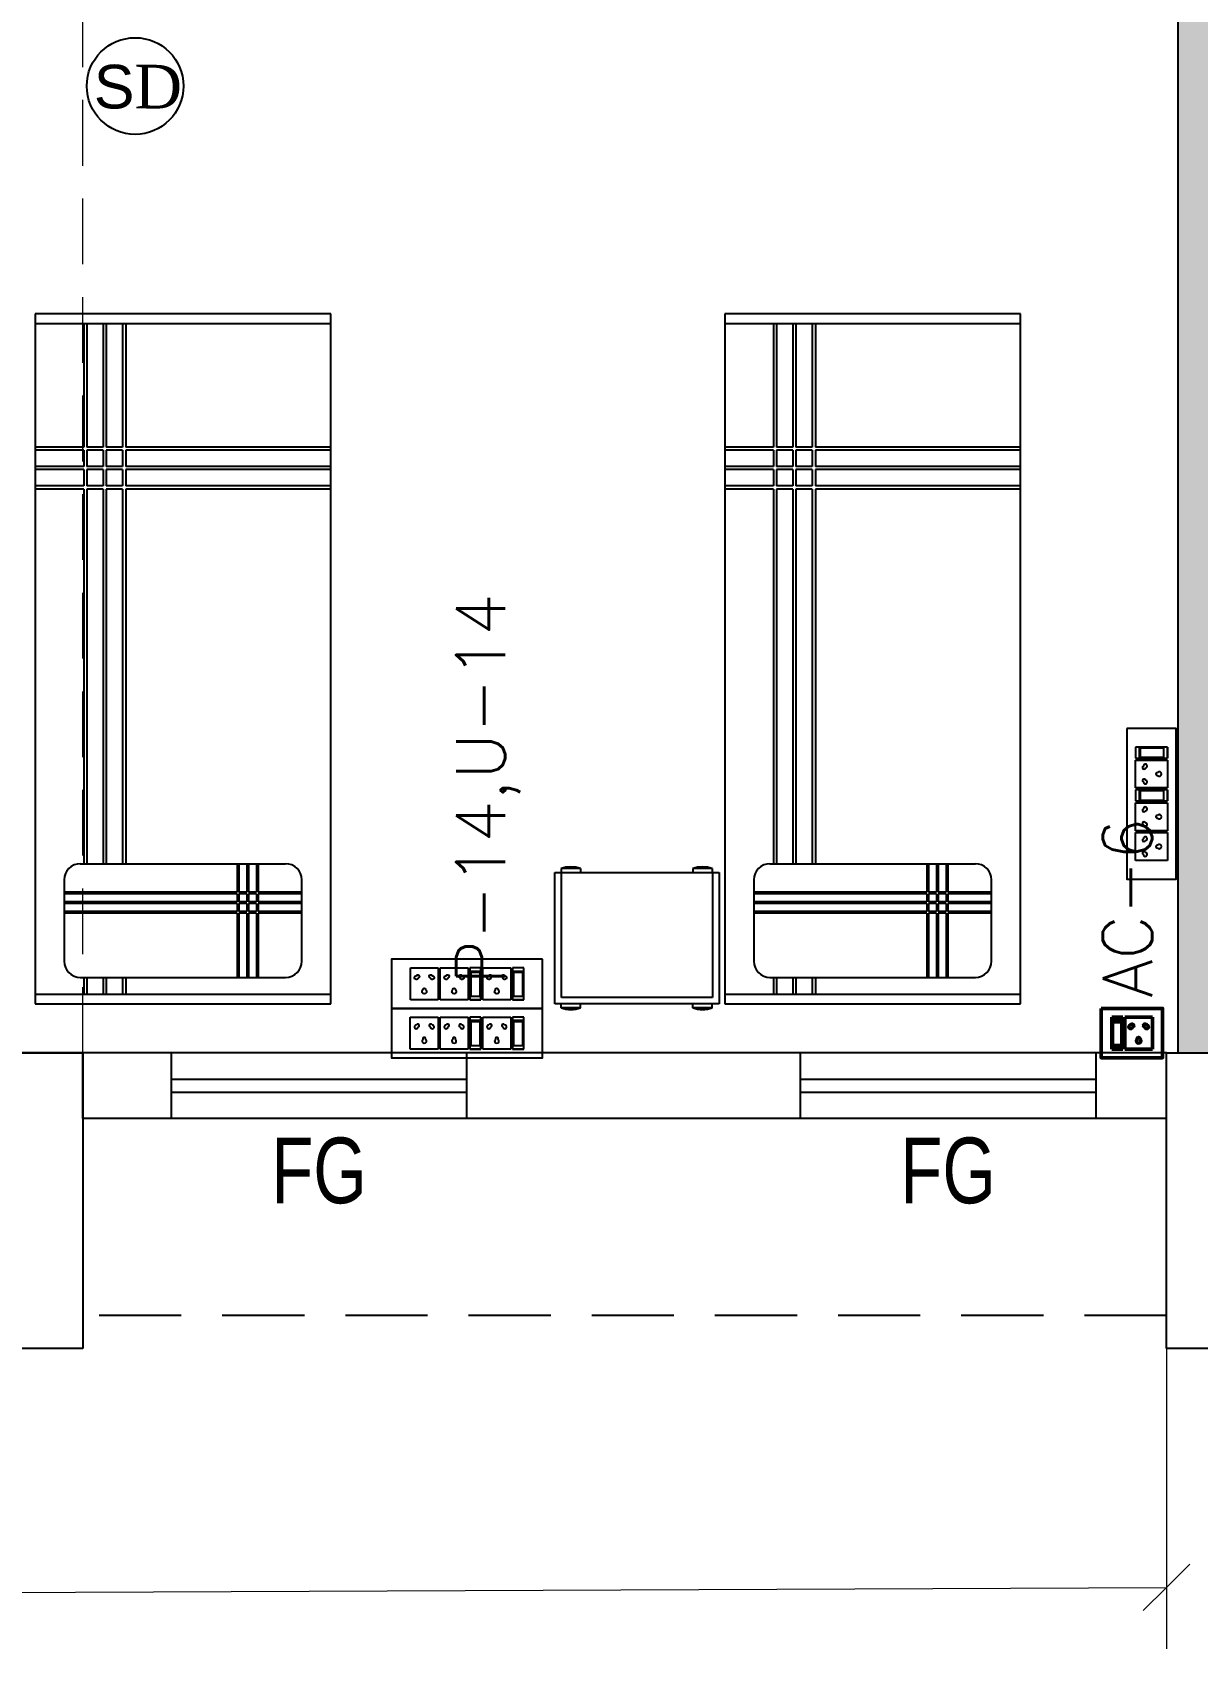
# Model space of a CAD drawing. Extents: x 11369658 to 11598203, y -3946797 to -3787209.
# Drawn here: x 11406924 to 11410472, y -3912290 to -3907370 of the extents above; entities that cross this region are included whole.
import ezdxf

# ---------------------------------------------------------------- set-up
doc = ezdxf.new("R2010")
doc.units = 0
doc.header["$MEASUREMENT"] = 0
for name, pattern in [('CENTER', [0]), ('DASHED', [0.75, 0.5, -0.25]), ('HIDDEN', [0.375, 0.25, -0.125])]:
    doc.linetypes.add(name, pattern=pattern)
doc.layers.get('0').update_dxf_attribs({"linetype": 'CONTINUOUS'})
for name, color, linetype, lineweight in [('0.0', 8, 'CONTINUOUS', 0), ('ELE-1 NO 6-16A RAW POWER SOCKET', 1, 'CONTINUOUS', 0), ('ELE-POWER SOCKET TEXT', 7, 'CONTINUOUS', 5), ('FA-BELOW SMOKE DERECTOR', 1, 'CONTINUOUS', 25)]:
    doc.layers.add(name, color=color, linetype=linetype, lineweight=lineweight)
for name, color, linetype in [('BEAM', 251, 'CONTINUOUS'), ('ELE-8M 6-16A UPS SOCKET', 223, 'CONTINUOUS'), ('ELE-8M RAW POWER SOCKET', 122, 'CONTINUOUS')]:
    doc.layers.add(name, color=color, linetype=linetype)
doc.layers.add('ELE-20A AC POWER SOCKET', color=7, linetype='CONTINUOUS', lineweight=5, true_color=0xffa07f)
doc.styles.add('ARIAL', font='arial.ttf', dxfattribs={"width": 0.75})
doc.styles.add('PDF Times New Roman', font='times.ttf')
doc.styles.get("Standard").update_dxf_attribs({"font": 'arial.ttf'})

# ---------------------------------------------------------------- blocks, each defined once
blk = doc.blocks.new('4355')
at = {"layer": 'ELE-1 NO 6-16A RAW POWER SOCKET', "color": 21, "lineweight": 50}
for p, q in [((-132.4, 227.3), (-288.8, 227.3)), ((-288.8, 227.3), (-288.8, 48.7)), ((-132.4, 48.7), (-132.4, 227.3)), ((-122, 48.7), (-122, 227.3)), ((-122, 227.3), (-59.8, 227.3)), ((-59.8, 227.3), (-122, 227.3)), ((-116.8, 68.2), (-116.8, 207.8)), ((-116.8, 207.8), (-65, 207.8)), ((-65, 207.8), (-65, 68.2)), ((-59.8, 227.3), (-59.8, 48.7)), ((-59.8, 227.3), (-59.8, 48.7)), ((-288.8, 48.7), (-132.4, 48.7)), ((-59.8, 48.7), (-122, 48.7)), ((-65, 74.4), (-116.8, 74.4)), ((-65, 68.2), (-116.8, 68.2))]:
    blk.add_line(p, q, dxfattribs=at)
blk.add_lwpolyline([(0, 0), (-345, 0), (-345, 276), (0, 276)], close=True, dxfattribs=at)
for centre, radius, start, end in [((-210.6, 182.1), 12.2, 307.15837, 232.84163), ((-255.2, 103.1), 10.5, 5.26891, 272.51003), ((-246.9, 95.9), 8.47, 202.68381, 75.09514), ((-210.6, 169.9), 7.76, 161.40312, 18.59688), ((-174.3, 95.9), 8.47, 104.90486, 337.31619), ((-166, 103.1), 10.5, 267.48997, 174.73109)]:
    blk.add_arc(centre, radius, start, end, dxfattribs=at)
blk = doc.blocks.new('8m raw')
at = {"layer": 'ELE-8M 6-16A UPS SOCKET', "color": 123, "ltscale": 300}
for p, q in [((57.4, 123.5), (142.4, 123.5)), ((57.4, 26.5), (57.4, 123.5)), ((142.4, 123.5), (142.4, 26.5)), ((148.1, 123.5), (233.1, 123.5)), ((148.1, 26.5), (148.1, 123.5)), ((233.1, 123.5), (233.1, 26.5)), ((272.5, 123.5), (238.7, 123.5)), ((238.7, 123.5), (238.7, 26.5)), ((269.7, 112.9), (241.5, 112.9)), ((241.5, 112.9), (241.5, 37)), ((269.7, 109.6), (241.5, 109.6)), ((269.7, 37), (269.7, 112.9)), ((272.5, 26.5), (272.5, 123.5)), ((272.5, 26.5), (272.5, 123.5)), ((278.2, 26.5), (278.2, 123.5)), ((278.2, 123.5), (363.2, 123.5)), ((363.2, 123.5), (363.2, 26.5)), ((402.6, 123.5), (368.8, 123.5)), ((368.8, 123.5), (368.8, 26.5)), ((399.8, 112.9), (371.6, 112.9)), ((371.6, 112.9), (371.6, 37)), ((399.8, 109.6), (371.6, 109.6)), ((399.8, 37), (399.8, 112.9)), ((402.6, 26.5), (402.6, 123.5)), ((402.6, 26.5), (402.6, 123.5)), ((142.4, 26.5), (57.4, 26.5)), ((233.1, 26.5), (148.1, 26.5)), ((272.5, 26.5), (238.7, 26.5)), ((238.7, 26.5), (272.5, 26.5)), ((241.5, 37), (269.7, 37)), ((363.2, 26.5), (278.2, 26.5)), ((402.6, 26.5), (368.8, 26.5)), ((368.8, 26.5), (402.6, 26.5)), ((371.6, 37), (399.8, 37))]:
    blk.add_line(p, q, dxfattribs=at)
blk.add_lwpolyline([(459.6, 150), (0.4, 150), (0.4, 0), (459.6, 0)], close=True, dxfattribs=at)
for centre, radius, start, end in [((75.7, 93.9), 5.7, 87.49, 354.7311), ((80.2, 97.9), 4.6, 284.9049, 157.3162), ((119.6, 97.9), 4.6, 22.6838, 255.0951), ((124.1, 93.9), 5.7, 185.2689, 92.51), ((166.3, 93.9), 5.7, 87.49, 354.7311), ((170.8, 97.9), 4.6, 284.9049, 157.3162), ((210.3, 97.9), 4.6, 22.6838, 255.0951), ((214.8, 93.9), 5.7, 185.2689, 92.51), ((296.4, 93.9), 5.7, 87.49, 354.7311), ((300.9, 97.9), 4.6, 284.9049, 157.3162), ((340.4, 97.9), 4.6, 22.6838, 255.0951), ((344.9, 93.9), 5.7, 185.2689, 92.51), ((99.9, 51), 6.62, 127.1584, 52.8416), ((99.9, 57.7), 4.22, 341.4031, 198.5969), ((190.6, 51), 6.62, 127.1584, 52.8416), ((190.6, 57.7), 4.22, 341.4031, 198.5969), ((320.7, 51), 6.62, 127.1584, 52.8416), ((320.7, 57.7), 4.22, 341.4031, 198.5969)]:
    blk.add_arc(centre, radius, start, end, dxfattribs=at)
blk = doc.blocks.new('8M UPS SOCKET')
at = {"layer": 'ELE-8M 6-16A UPS SOCKET', "color": 223, "ltscale": 300}
for p, q in [((-268.1, 82.3), (-268.1, 17.7)), ((-211.4, 82.3), (-268.1, 82.3)), ((-211.4, 17.7), (-211.4, 82.3)), ((-207.7, 82.3), (-207.7, 17.7)), ((-151, 82.3), (-207.7, 82.3)), ((-151, 17.7), (-151, 82.3)), ((-147.2, 17.7), (-147.2, 82.3)), ((-147.2, 82.3), (-124.7, 82.3)), ((-124.7, 82.3), (-147.2, 82.3)), ((-145.4, 24.7), (-145.4, 75.3)), ((-145.4, 75.3), (-126.6, 75.3)), ((-126.6, 75.3), (-126.6, 24.7)), ((-124.7, 82.3), (-124.7, 17.7)), ((-124.7, 82.3), (-124.7, 17.7)), ((-64.3, 82.3), (-120.9, 82.3)), ((-120.9, 82.3), (-120.9, 17.7)), ((-64.3, 17.7), (-64.3, 82.3)), ((-60.5, 17.7), (-60.5, 82.3)), ((-60.5, 82.3), (-38, 82.3)), ((-38, 82.3), (-60.5, 82.3)), ((-58.6, 24.7), (-58.6, 75.3)), ((-58.6, 75.3), (-39.9, 75.3)), ((-39.9, 75.3), (-39.9, 24.7)), ((-38, 82.3), (-38, 17.7)), ((-38, 82.3), (-38, 17.7)), ((-268.1, 17.7), (-211.4, 17.7)), ((-207.7, 17.7), (-151, 17.7)), ((-124.7, 17.7), (-147.2, 17.7)), ((-126.6, 26.9), (-145.4, 26.9)), ((-126.6, 24.7), (-145.4, 24.7)), ((-120.9, 17.7), (-64.3, 17.7)), ((-38, 17.7), (-60.5, 17.7)), ((-39.9, 26.9), (-58.6, 26.9)), ((-39.9, 24.7), (-58.6, 24.7))]:
    blk.add_line(p, q, dxfattribs=at)
blk.add_lwpolyline([(0, 0), (-306.1, 0), (-306.1, 100), (0, 100)], close=True, dxfattribs=at)
for centre, radius, start, end in [((-239.8, 66), 4.41, 307.1584, 232.8416), ((-179.3, 66), 4.41, 307.1584, 232.8416), ((-92.6, 66), 4.41, 307.1584, 232.8416), ((-255.9, 37.4), 3.8, 5.2689, 272.51), ((-252.9, 34.8), 3.07, 202.6838, 75.0951), ((-239.8, 61.6), 2.81, 161.4031, 18.5969), ((-226.6, 34.8), 3.07, 104.9049, 337.3162), ((-223.6, 37.4), 3.8, 267.49, 174.7311), ((-195.5, 37.4), 3.8, 5.2689, 272.51), ((-192.5, 34.8), 3.07, 202.6838, 75.0951), ((-179.3, 61.6), 2.81, 161.4031, 18.5969), ((-166.2, 34.8), 3.07, 104.9049, 337.3162), ((-163.2, 37.4), 3.8, 267.49, 174.7311), ((-108.8, 37.4), 3.8, 5.2689, 272.51), ((-105.8, 34.8), 3.07, 202.6838, 75.0951), ((-92.6, 61.6), 2.81, 161.4031, 18.5969), ((-79.5, 34.8), 3.07, 104.9049, 337.3162), ((-76.5, 37.4), 3.8, 267.49, 174.7311)]:
    blk.add_arc(centre, radius, start, end, dxfattribs=at)
blk = doc.blocks.new('SMOKE DETECTOR')
at = {"layer": 'FA-BELOW SMOKE DERECTOR', "color": 7}
blk.add_circle((931029, -118294), 350, dxfattribs=at)
at = {"layer": 'FA-BELOW SMOKE DERECTOR', "insert": (930730, -118461), "char_height": 316.24, "attachment_point": 7, "style": 'PDF Times New Roman'}
blk.add_mtext('{\\fArial|b0|i0|c0|p34;S}D', dxfattribs=at)

msp = doc.modelspace()

# ---------------------------------------------------------------- hatches: boundary and pattern name
at = {"ltscale": 500}
msp.add_hatch(color=8, dxfattribs=at).paths.add_polyline_path([(11410527.5, -3905346.3), (11410412.5, -3905346.3), (11410412.5, -3910476.3), (11410527.5, -3910476.3)])

# ---------------------------------------------------------------- linework, layer by layer
at = {"color": 8, "lineweight": 25}
for p, q in [((11410412.5, -3910476.3), (11410412.5, -3905226.4)), ((11406932.7, -3908227.7), (11406932.7, -3910327.7)), ((11407832.7, -3908227.7), (11406932.7, -3908227.7)), ((11407832.7, -3910327.7), (11407832.7, -3908227.7)), ((11409032.7, -3908227.7), (11409032.7, -3910327.7)), ((11409932.7, -3908227.7), (11409032.7, -3908227.7)), ((11409932.7, -3910327.7), (11409932.7, -3908227.7)), ((11407832.7, -3908257.3), (11406932.7, -3908257.3)), ((11409932.7, -3908257.3), (11409032.7, -3908257.3)), ((11407070.1, -3909900.9), (11407695.4, -3909900.9)), ((11409170.1, -3909900.9), (11409795.4, -3909900.9)), ((11407020.9, -3909950.1), (11407020.9, -3910197.5)), ((11407744.6, -3910197.5), (11407744.6, -3909950.1)), ((11408515.2, -3909927.7), (11409015.2, -3909927.7)), ((11408515.2, -3910327.7), (11408515.2, -3909927.7)), ((11408534.1, -3909915.6), (11408534.1, -3909927.7)), ((11408593.2, -3909915.6), (11408534.1, -3909915.6)), ((11408534.9, -3910308), (11408534.9, -3909927.7)), ((11408593.2, -3909915.6), (11408593.2, -3909927.7)), ((11408935.1, -3909915.6), (11408935.1, -3909927.7)), ((11408994.2, -3909915.6), (11408935.1, -3909915.6)), ((11408994.2, -3909915.6), (11408994.2, -3909927.7)), ((11408995.5, -3909927.7), (11408995.5, -3910308)), ((11409015.2, -3909927.7), (11409015.2, -3910327.7)), ((11409120.9, -3909950.1), (11409120.9, -3910197.5)), ((11409844.6, -3910197.5), (11409844.6, -3909950.1)), ((11407070.1, -3910246.7), (11407695.4, -3910246.7)), ((11409170.1, -3910246.7), (11409795.4, -3910246.7)), ((11406932.7, -3910298.2), (11407832.7, -3910298.2)), ((11409032.7, -3910298.2), (11409932.7, -3910298.2)), ((11406932.7, -3910327.7), (11407832.7, -3910327.7)), ((11409015.2, -3910327.7), (11408515.2, -3910327.7)), ((11408534.1, -3910339.9), (11408534.1, -3910327.7)), ((11408593.2, -3910339.9), (11408534.1, -3910339.9)), ((11408995.5, -3910308), (11408534.9, -3910308)), ((11408593.2, -3910339.9), (11408593.2, -3910327.7)), ((11408935.1, -3910339.9), (11408935.1, -3910327.7)), ((11408994.2, -3910339.9), (11408935.1, -3910339.9)), ((11408994.2, -3910339.9), (11408994.2, -3910327.7)), ((11409032.7, -3910327.7), (11409932.7, -3910327.7)), ((11406777.5, -3910476.3), (11407077.5, -3910476.3)), ((11407077.5, -3910476.3), (11407077.5, -3911376.3)), ((11407077.5, -3910676.3), (11407077.5, -3910476.3)), ((11410377.5, -3911376.3), (11410377.5, -3910476.3)), ((11410377.5, -3910476.3), (11410677.5, -3910476.3)), ((11407077.5, -3911376.3), (11406777.5, -3911376.3)), ((11410677.5, -3911376.3), (11410377.5, -3911376.3))]:
    msp.add_line(p, q, dxfattribs=at)
at = {"color": 8, "lineweight": 25, "ltscale": 0.75}
for p, q in [((11407080.4, -3908257.3), (11407080.4, -3908632.6)), ((11407090.2, -3908257.3), (11407090.2, -3908632.6)), ((11407139.4, -3908257.3), (11407139.4, -3908632.6)), ((11407149.3, -3908257.3), (11407149.3, -3908632.6)), ((11407198.5, -3908257.3), (11407198.5, -3908632.6)), ((11407208.3, -3908257.3), (11407208.3, -3908632.6)), ((11409180.4, -3908257.3), (11409180.4, -3908632.6)), ((11409190.2, -3908257.3), (11409190.2, -3908632.6)), ((11409239.4, -3908257.3), (11409239.4, -3908632.6)), ((11409249.3, -3908257.3), (11409249.3, -3908632.6)), ((11409298.5, -3908257.3), (11409298.5, -3908632.6)), ((11409308.3, -3908257.3), (11409308.3, -3908632.6)), ((11407080.4, -3908632.6), (11406932.7, -3908632.6)), ((11407080.4, -3908642.5), (11406932.7, -3908642.5)), ((11407080.4, -3908642.5), (11407080.4, -3908691.7)), ((11407139.4, -3908632.6), (11407090.2, -3908632.6)), ((11407090.2, -3908642.5), (11407090.2, -3908691.7)), ((11407139.4, -3908642.5), (11407090.2, -3908642.5)), ((11407139.4, -3908642.5), (11407139.4, -3908691.7)), ((11407198.5, -3908632.6), (11407149.3, -3908632.6)), ((11407149.3, -3908642.5), (11407149.3, -3908691.7)), ((11407198.5, -3908642.5), (11407149.3, -3908642.5)), ((11407198.5, -3908642.5), (11407198.5, -3908691.7)), ((11407832.7, -3908632.6), (11407208.3, -3908632.6)), ((11407208.3, -3908642.5), (11407208.3, -3908691.7)), ((11407832.7, -3908642.5), (11407208.3, -3908642.5)), ((11409180.4, -3908632.6), (11409032.7, -3908632.6)), ((11409180.4, -3908642.5), (11409032.7, -3908642.5)), ((11409180.4, -3908642.5), (11409180.4, -3908691.7)), ((11409239.4, -3908632.6), (11409190.2, -3908632.6)), ((11409190.2, -3908642.5), (11409190.2, -3908691.7)), ((11409239.4, -3908642.5), (11409190.2, -3908642.5)), ((11409239.4, -3908642.5), (11409239.4, -3908691.7)), ((11409298.5, -3908632.6), (11409249.3, -3908632.6)), ((11409249.3, -3908642.5), (11409249.3, -3908691.7)), ((11409298.5, -3908642.5), (11409249.3, -3908642.5)), ((11409298.5, -3908642.5), (11409298.5, -3908691.7)), ((11409932.7, -3908632.6), (11409308.3, -3908632.6)), ((11409308.3, -3908642.5), (11409308.3, -3908691.7)), ((11409932.7, -3908642.5), (11409308.3, -3908642.5)), ((11407080.4, -3908691.7), (11406932.7, -3908691.7)), ((11407080.4, -3908701.5), (11406932.7, -3908701.5)), ((11407080.4, -3908701.5), (11407080.4, -3908750.7)), ((11407139.4, -3908691.7), (11407090.2, -3908691.7)), ((11407090.2, -3908701.5), (11407090.2, -3908750.7)), ((11407139.4, -3908701.5), (11407090.2, -3908701.5)), ((11407139.4, -3908701.5), (11407139.4, -3908750.7)), ((11407198.5, -3908691.7), (11407149.3, -3908691.7)), ((11407149.3, -3908701.5), (11407149.3, -3908750.7)), ((11407198.5, -3908701.5), (11407149.3, -3908701.5)), ((11407198.5, -3908701.5), (11407198.5, -3908750.7)), ((11407832.7, -3908691.7), (11407208.3, -3908691.7)), ((11407208.3, -3908701.5), (11407208.3, -3908750.7)), ((11407832.7, -3908701.5), (11407208.3, -3908701.5)), ((11409180.4, -3908691.7), (11409032.7, -3908691.7)), ((11409180.4, -3908701.5), (11409032.7, -3908701.5)), ((11409180.4, -3908701.5), (11409180.4, -3908750.7)), ((11409239.4, -3908691.7), (11409190.2, -3908691.7)), ((11409190.2, -3908701.5), (11409190.2, -3908750.7)), ((11409239.4, -3908701.5), (11409190.2, -3908701.5)), ((11409239.4, -3908701.5), (11409239.4, -3908750.7)), ((11409298.5, -3908691.7), (11409249.3, -3908691.7)), ((11409249.3, -3908701.5), (11409249.3, -3908750.7)), ((11409298.5, -3908701.5), (11409249.3, -3908701.5)), ((11409298.5, -3908701.5), (11409298.5, -3908750.7)), ((11409932.7, -3908691.7), (11409308.3, -3908691.7)), ((11409308.3, -3908701.5), (11409308.3, -3908750.7)), ((11409932.7, -3908701.5), (11409308.3, -3908701.5)), ((11407080.4, -3908750.7), (11406932.7, -3908750.7)), ((11407080.4, -3908760.6), (11406932.7, -3908760.6)), ((11407080.4, -3908760.6), (11407080.4, -3909900.9)), ((11407139.4, -3908750.7), (11407090.2, -3908750.7)), ((11407090.2, -3908760.6), (11407090.2, -3909900.9)), ((11407139.4, -3908760.6), (11407090.2, -3908760.6)), ((11407139.4, -3908760.6), (11407139.4, -3909900.9)), ((11407198.5, -3908750.7), (11407149.3, -3908750.7)), ((11407198.5, -3908760.6), (11407149.3, -3908760.6)), ((11407149.3, -3908760.6), (11407149.3, -3909900.9)), ((11407198.5, -3908760.6), (11407198.5, -3909900.9)), ((11407832.7, -3908750.7), (11407208.3, -3908750.7)), ((11407208.3, -3908760.6), (11407208.3, -3909900.9)), ((11407832.7, -3908760.6), (11407208.3, -3908760.6)), ((11409180.4, -3908750.7), (11409032.7, -3908750.7)), ((11409180.4, -3908760.6), (11409032.7, -3908760.6)), ((11409180.4, -3908760.6), (11409180.4, -3909900.9)), ((11409239.4, -3908750.7), (11409190.2, -3908750.7)), ((11409190.2, -3908760.6), (11409190.2, -3909900.9)), ((11409239.4, -3908760.6), (11409190.2, -3908760.6)), ((11409239.4, -3908760.6), (11409239.4, -3909900.9)), ((11409298.5, -3908750.7), (11409249.3, -3908750.7)), ((11409298.5, -3908760.6), (11409249.3, -3908760.6)), ((11409249.3, -3908760.6), (11409249.3, -3909900.9)), ((11409298.5, -3908760.6), (11409298.5, -3909900.9)), ((11409932.7, -3908750.7), (11409308.3, -3908750.7)), ((11409308.3, -3908760.6), (11409308.3, -3909900.9)), ((11409932.7, -3908760.6), (11409308.3, -3908760.6)), ((11407547.9, -3909900.9), (11407547.9, -3909987.7)), ((11407552.8, -3909900.9), (11407552.8, -3909987.7)), ((11407577.4, -3909900.9), (11407577.4, -3909987.7)), ((11407582.3, -3909900.9), (11407582.3, -3909987.7)), ((11407606.9, -3909900.9), (11407606.9, -3909987.7)), ((11407611.8, -3909900.9), (11407611.8, -3909987.7)), ((11409647.9, -3909900.9), (11409647.9, -3909987.7)), ((11409652.8, -3909900.9), (11409652.8, -3909987.7)), ((11409677.4, -3909900.9), (11409677.4, -3909987.7)), ((11409682.3, -3909900.9), (11409682.3, -3909987.7)), ((11409706.9, -3909900.9), (11409706.9, -3909987.7)), ((11409711.9, -3909900.9), (11409711.9, -3909987.7)), ((11407547.9, -3909987.7), (11407020.9, -3909987.7)), ((11407547.9, -3909992.7), (11407020.9, -3909992.7)), ((11407547.9, -3909992.7), (11407547.9, -3910017.3)), ((11407577.4, -3909987.7), (11407552.8, -3909987.7)), ((11407577.4, -3909992.7), (11407552.8, -3909992.7)), ((11407552.8, -3909992.7), (11407552.8, -3910017.3)), ((11407577.4, -3909992.7), (11407577.4, -3910017.3)), ((11407606.9, -3909987.7), (11407582.3, -3909987.7)), ((11407606.9, -3909992.7), (11407582.3, -3909992.7)), ((11407582.3, -3909992.7), (11407582.3, -3910017.3)), ((11407606.9, -3909992.7), (11407606.9, -3910017.3)), ((11407744.6, -3909987.7), (11407611.8, -3909987.7)), ((11407611.8, -3909992.7), (11407611.8, -3910017.3)), ((11407744.6, -3909992.7), (11407611.8, -3909992.7)), ((11409647.9, -3909987.7), (11409120.9, -3909987.7)), ((11409647.9, -3909992.7), (11409120.9, -3909992.7)), ((11409647.9, -3909992.7), (11409647.9, -3910017.3)), ((11409677.4, -3909987.7), (11409652.8, -3909987.7)), ((11409677.4, -3909992.7), (11409652.8, -3909992.7)), ((11409652.8, -3909992.7), (11409652.8, -3910017.3)), ((11409677.4, -3909992.7), (11409677.4, -3910017.3)), ((11409706.9, -3909987.7), (11409682.3, -3909987.7)), ((11409706.9, -3909992.7), (11409682.3, -3909992.7)), ((11409682.3, -3909992.7), (11409682.3, -3910017.3)), ((11409706.9, -3909992.7), (11409706.9, -3910017.3)), ((11409844.6, -3909987.7), (11409711.9, -3909987.7)), ((11409711.9, -3909992.7), (11409711.9, -3910017.3)), ((11409844.6, -3909992.7), (11409711.9, -3909992.7)), ((11407547.9, -3910017.3), (11407020.9, -3910017.3)), ((11407547.9, -3910022.2), (11407020.9, -3910022.2)), ((11407547.9, -3910046.8), (11407020.9, -3910046.8)), ((11407547.9, -3910051.7), (11407020.9, -3910051.7)), ((11407547.9, -3910022.2), (11407547.9, -3910046.8)), ((11407547.9, -3910051.7), (11407547.9, -3910246.7)), ((11407577.4, -3910017.3), (11407552.8, -3910017.3)), ((11407577.4, -3910022.2), (11407552.8, -3910022.2)), ((11407552.8, -3910022.2), (11407552.8, -3910046.8)), ((11407577.4, -3910046.8), (11407552.8, -3910046.8)), ((11407552.8, -3910051.7), (11407552.8, -3910246.7)), ((11407577.4, -3910051.7), (11407552.8, -3910051.7)), ((11407577.4, -3910022.2), (11407577.4, -3910046.8)), ((11407577.4, -3910051.7), (11407577.4, -3910246.7)), ((11407606.9, -3910017.3), (11407582.3, -3910017.3)), ((11407606.9, -3910022.2), (11407582.3, -3910022.2)), ((11407582.3, -3910022.2), (11407582.3, -3910046.8)), ((11407606.9, -3910046.8), (11407582.3, -3910046.8)), ((11407582.3, -3910051.7), (11407582.3, -3910246.7)), ((11407606.9, -3910051.7), (11407582.3, -3910051.7)), ((11407606.9, -3910022.2), (11407606.9, -3910046.8)), ((11407606.9, -3910051.7), (11407606.9, -3910246.7)), ((11407744.6, -3910017.3), (11407611.8, -3910017.3)), ((11407611.8, -3910022.2), (11407611.8, -3910046.8)), ((11407744.6, -3910022.2), (11407611.8, -3910022.2)), ((11407744.6, -3910046.8), (11407611.8, -3910046.8)), ((11407611.8, -3910051.7), (11407611.8, -3910246.7)), ((11407744.6, -3910051.7), (11407611.8, -3910051.7)), ((11409647.9, -3910017.3), (11409120.9, -3910017.3)), ((11409647.9, -3910022.2), (11409120.9, -3910022.2)), ((11409647.9, -3910046.8), (11409120.9, -3910046.8)), ((11409647.9, -3910051.7), (11409120.9, -3910051.7)), ((11409647.9, -3910022.2), (11409647.9, -3910046.8)), ((11409647.9, -3910051.7), (11409647.9, -3910246.7)), ((11409677.4, -3910017.3), (11409652.8, -3910017.3)), ((11409677.4, -3910022.2), (11409652.8, -3910022.2)), ((11409652.8, -3910022.2), (11409652.8, -3910046.8)), ((11409677.4, -3910046.8), (11409652.8, -3910046.8)), ((11409652.8, -3910051.7), (11409652.8, -3910246.7)), ((11409677.4, -3910051.7), (11409652.8, -3910051.7)), ((11409677.4, -3910022.2), (11409677.4, -3910046.8)), ((11409677.4, -3910051.7), (11409677.4, -3910246.7)), ((11409706.9, -3910017.3), (11409682.3, -3910017.3)), ((11409706.9, -3910022.2), (11409682.3, -3910022.2)), ((11409682.3, -3910022.2), (11409682.3, -3910046.8)), ((11409706.9, -3910046.8), (11409682.3, -3910046.8)), ((11409682.3, -3910051.7), (11409682.3, -3910246.7)), ((11409706.9, -3910051.7), (11409682.3, -3910051.7)), ((11409706.9, -3910022.2), (11409706.9, -3910046.8)), ((11409706.9, -3910051.7), (11409706.9, -3910246.7)), ((11409844.6, -3910017.3), (11409711.9, -3910017.3)), ((11409711.9, -3910022.2), (11409711.9, -3910046.8)), ((11409844.6, -3910022.2), (11409711.9, -3910022.2)), ((11409844.6, -3910046.8), (11409711.9, -3910046.8)), ((11409711.9, -3910051.7), (11409711.9, -3910246.7)), ((11409844.6, -3910051.7), (11409711.9, -3910051.7)), ((11407080.4, -3910246.7), (11407080.4, -3910298.2)), ((11407090.2, -3910246.7), (11407090.2, -3910298.2)), ((11407139.4, -3910246.7), (11407139.4, -3910298.2)), ((11407149.3, -3910246.7), (11407149.3, -3910298.2)), ((11407198.5, -3910246.7), (11407198.5, -3910298.2)), ((11407208.3, -3910246.7), (11407208.3, -3910298.2)), ((11409180.4, -3910246.7), (11409180.4, -3910298.2)), ((11409190.2, -3910246.7), (11409190.2, -3910298.2)), ((11409239.4, -3910246.7), (11409239.4, -3910298.2)), ((11409249.3, -3910246.7), (11409249.3, -3910298.2)), ((11409298.5, -3910246.7), (11409298.5, -3910298.2)), ((11409308.3, -3910246.7), (11409308.3, -3910298.2))]:
    msp.add_line(p, q, dxfattribs=at)
at = {"color": 8, "lineweight": 25, "ltscale": 500}
for p, q in [((11410377.5, -3910476.3), (11396277.5, -3910476.3)), ((11407346.5, -3910476.3), (11407346.5, -3910676.3)), ((11408246.5, -3910476.3), (11408246.5, -3910676.3)), ((11410377.5, -3910476.3), (11408727.5, -3910476.3)), ((11409262, -3910476.3), (11409262, -3910676.3)), ((11410162, -3910476.3), (11410162, -3910676.3)), ((11410377.5, -3910676.3), (11407077.5, -3910676.3))]:
    msp.add_line(p, q, dxfattribs=at)
at = {"color": 8, "lineweight": 25, "ltscale": 2}
for p, q in [((11407346.5, -3910556.3), (11408246.5, -3910556.3)), ((11407346.5, -3910596.3), (11408246.5, -3910596.3)), ((11409262, -3910556.3), (11410162, -3910556.3)), ((11409262, -3910596.3), (11410162, -3910596.3))]:
    msp.add_line(p, q, dxfattribs=at)
at = {"color": 8, "linetype": 'DASHED', "lineweight": 25, "ltscale": 500}
msp.add_line((11410377.5, -3911276.3), (11407077.5, -3911276.3), dxfattribs=at)
at = {"color": 8}
for centre, radius, start, end in [((11407070.1, -3909950.1), 49.2, 90, 180), ((11407695.4, -3909950.1), 49.2, 0, 90), ((11409170.1, -3909950.1), 49.2, 90, 180), ((11409795.4, -3909950.1), 49.2, 0, 90), ((11408563.6, -3910001.7), 91.1, 71.0754, 108.9247), ((11408964.6, -3910001.7), 91.1, 71.0754, 108.9247), ((11407070.1, -3910197.5), 49.2, 180, 270), ((11407695.4, -3910197.5), 49.2, 270, 0), ((11409170.1, -3910197.5), 49.2, 180, 270), ((11409795.4, -3910197.5), 49.2, 270, 0), ((11408563.6, -3910253.7), 91.1, 251.0754, 288.9247), ((11408964.6, -3910253.7), 91.1, 251.0754, 288.9247)]:
    msp.add_arc(centre, radius, start, end, dxfattribs=at)
at = {"layer": '0.0', "ltscale": 500}
for p, q in [((11410377.5, -3911376.3), (11410377.5, -3912290)), ((11410377.5, -3912103.6), (11410448.2, -3912032.9)), ((11396277.5, -3912163.7), (11410377.5, -3912103.6)), ((11410377.5, -3912103.6), (11410306.8, -3912174.3)), ((11410377.5, -3912103.6), (11410377.5, -3912203.6))]:
    msp.add_line(p, q, dxfattribs=at)
at = {"layer": 'BEAM', "color": 8, "linetype": 'HIDDEN', "lineweight": 18, "ltscale": 800}
msp.add_line((11407077.5, -3910476.3), (11407077.5, -3904626.4), dxfattribs=at)

# ---------------------------------------------------------------- block references
at = {"layer": 'ELE-20A AC POWER SOCKET', "xscale": 0.5434782608698788, "yscale": 0.5434782608698788, "zscale": 0.5434782608698788, "rotation": 180}
msp.add_blockref('4355', (11410178.2, -3910341.4), dxfattribs=at)
at = {"layer": 'ELE-8M 6-16A UPS SOCKET', "linetype": 'ByBlock', "xscale": -1.5, "yscale": 1.5, "zscale": 1.5, "rotation": 180}
msp.add_blockref('8M UPS SOCKET', (11408477.2, -3910191.4), dxfattribs=at)
at = {"layer": 'ELE-8M RAW POWER SOCKET', "color": 0, "linetype": 'CENTER', "ltscale": 500, "rotation": 90}
msp.add_blockref('8m raw', (11410406.8, -3909948.6), dxfattribs=at)
at = {"layer": 'ELE-8M RAW POWER SOCKET', "color": 0, "linetype": 'CENTER', "ltscale": 500}
msp.add_blockref('8m raw', (11408017.6, -3910491.4), dxfattribs=at)
at = {"layer": 'FA-BELOW SMOKE DERECTOR', "color": 6, "xscale": 0.4201363174152561, "yscale": 0.4201363174152561, "zscale": 0.4201363174152561}
msp.add_blockref('SMOKE DETECTOR', (11016077.8, -3857834.3), dxfattribs=at)

# ---------------------------------------------------------------- texts
at = {"color": 8, "lineweight": 20, "style": 'ARIAL', "width": 0.75}
for p in [(11407651.5, -3910934.4), (11409567.1, -3910934.4)]:
    msp.add_text('FG', height=200, dxfattribs=at).set_placement(p)
at = {"layer": 'ELE-POWER SOCKET TEXT', "color": 0, "linetype": 'CENTER', "ltscale": 500, "char_height": 150, "width": 3324.973, "attachment_point": 1, "rotation": 90}
for s, insert in [('{\\Fromans|c0;P-14,U-14}', (11408214.2, -3910268.4)), ('{\\Fromans.shx|c228;AC-6\\P}', (11410183.6, -3910308))]:
    msp.add_mtext(s, dxfattribs=dict(at, insert=insert))

doc.saveas('drawing.dxf')
